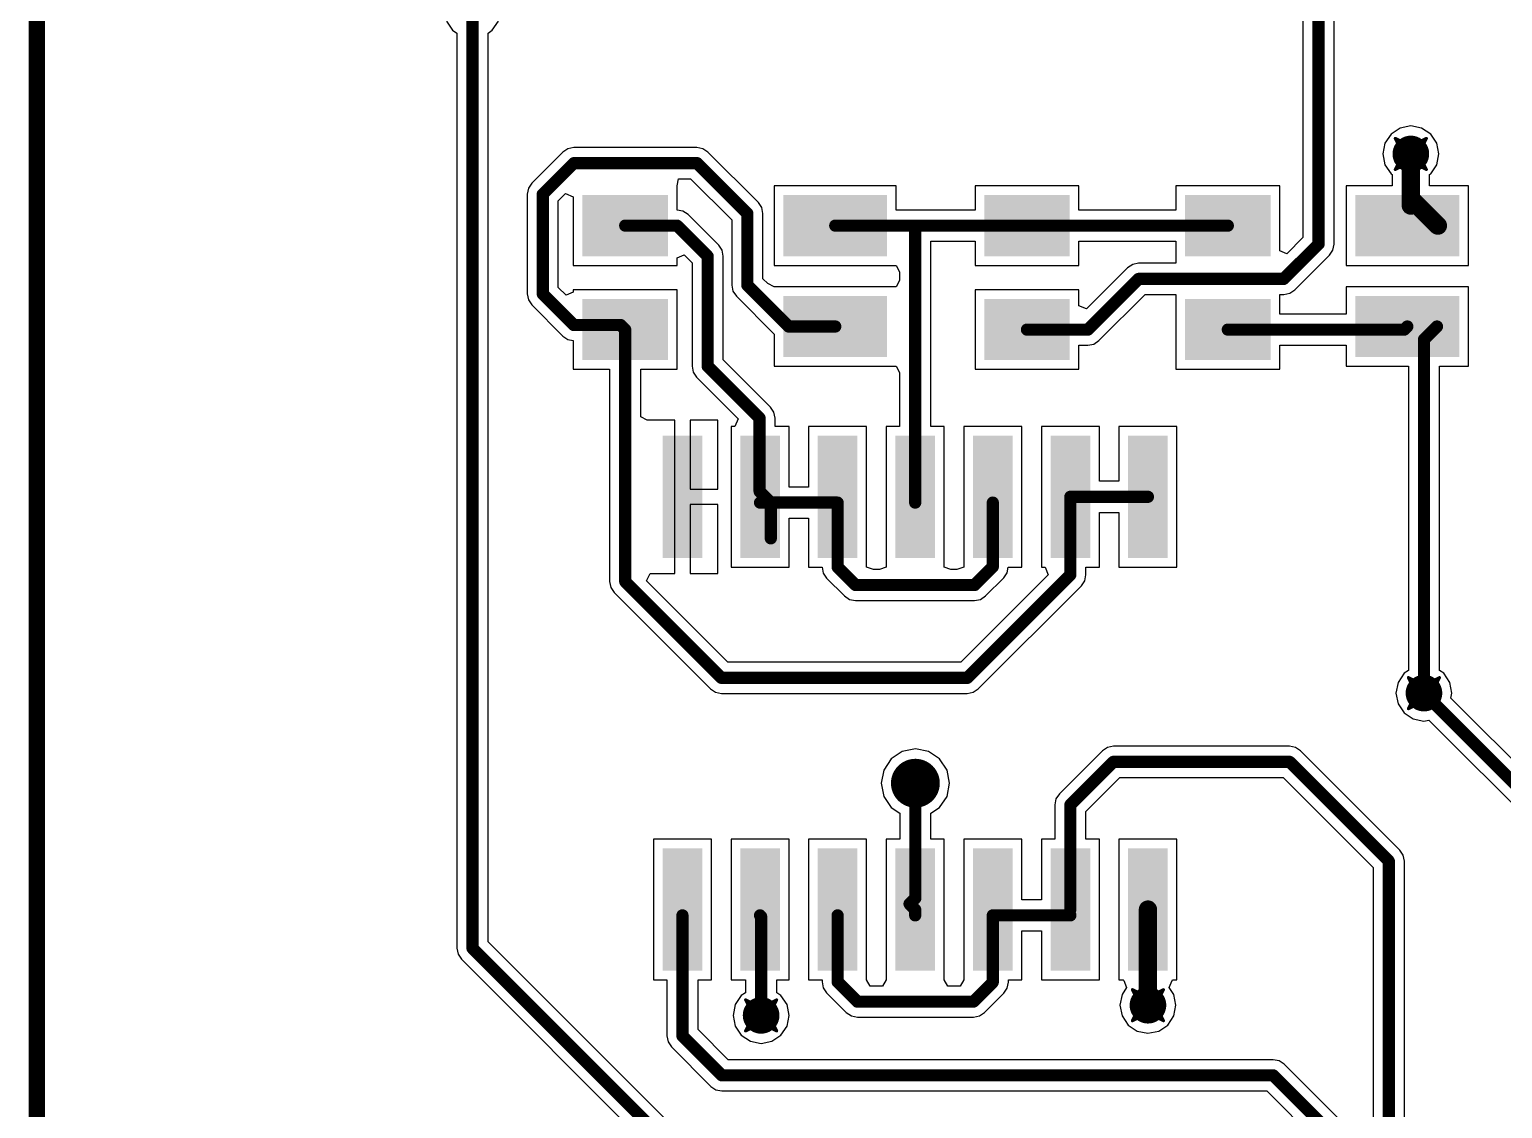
# Model space of a CAD drawing. Header units: millimetres. Extents: x 0 to 15120, y 0 to 9661.
# Drawn here: x 101.58 to 149.81, y 260.28 to 295.61 of the extents above; entities that cross this region are included whole.
import ezdxf

# ---------------------------------------------------------------- set-up
doc = ezdxf.new("R2010")
doc.units = ezdxf.units.MM
for name, color, linetype in [('DrillDrawing', 1, 'Continuous'), ('Mechanical1', 6, 'Continuous'), ('TopLayer', 1, 'Continuous')]:
    doc.layers.add(name, color=color, linetype=linetype)

msp = doc.modelspace()

# ---------------------------------------------------------------- linework, layer by layer
at = {"layer": 'DrillDrawing', "const_width": 0.102}
for points in [[(146.297, 292.037), (146.805, 291.783)], [(146.297, 292.037), (146.551, 291.529)], [(146.805, 291.783), (147.313, 292.037)], [(147.059, 291.529), (147.313, 292.037)], [(146.297, 291.021), (146.551, 291.529)], [(146.297, 291.021), (146.805, 291.275)], [(146.805, 291.275), (147.313, 291.021)], [(147.059, 291.529), (147.313, 291.021)], [(146.726, 274.387), (147.234, 274.133)], [(146.726, 274.387), (146.98, 273.879)], [(147.234, 274.133), (147.742, 274.387)], [(147.488, 273.879), (147.742, 274.387)], [(146.726, 273.371), (146.98, 273.879)], [(147.488, 273.879), (147.742, 273.371)], [(146.726, 273.371), (147.234, 273.625)], [(147.234, 273.625), (147.742, 273.371)], [(130.076, 271.437), (131.092, 271.437)], [(130.076, 271.437), (130.584, 270.421)], [(130.584, 270.421), (131.092, 271.437)], [(125.026, 263.837), (125.534, 263.583)], [(125.026, 263.837), (125.28, 263.329)], [(125.534, 263.583), (126.042, 263.837)], [(125.788, 263.329), (126.042, 263.837)], [(137.69, 264.17), (138.198, 263.916)], [(137.69, 264.17), (137.944, 263.662)], [(138.198, 263.916), (138.706, 264.17)], [(138.452, 263.662), (138.706, 264.17)], [(125.026, 262.821), (125.28, 263.329)], [(125.788, 263.329), (126.042, 262.821)], [(137.69, 263.154), (137.944, 263.662)], [(137.69, 263.154), (138.198, 263.408)], [(138.198, 263.408), (138.706, 263.154)], [(138.452, 263.662), (138.706, 263.154)], [(125.026, 262.821), (125.534, 263.075)], [(125.534, 263.075), (126.042, 262.821)]]:
    msp.add_lwpolyline(points, dxfattribs=at)
at = {"layer": 'DrillDrawing', "const_width": 0.0508}
for points in [[(146.271, 292.037, 1), (146.322, 292.037, 1)], [(146.271, 292.037, 1), (146.322, 292.037, 1)], [(146.779, 291.783, 1), (146.83, 291.783, 1)], [(146.779, 291.783, 1), (146.83, 291.783, 1)], [(147.287, 292.037, 1), (147.338, 292.037, 1)], [(147.287, 292.037, 1), (147.338, 292.037, 1)], [(146.525, 291.529, 1), (146.576, 291.529, 1)], [(146.525, 291.529, 1), (146.576, 291.529, 1)], [(146.779, 291.275, 1), (146.83, 291.275, 1)], [(146.779, 291.275, 1), (146.83, 291.275, 1)], [(147.033, 291.529, 1), (147.084, 291.529, 1)], [(147.033, 291.529, 1), (147.084, 291.529, 1)], [(146.271, 291.021, 1), (146.322, 291.021, 1)], [(146.271, 291.021, 1), (146.322, 291.021, 1)], [(147.287, 291.021, 1), (147.338, 291.021, 1)], [(147.287, 291.021, 1), (147.338, 291.021, 1)], [(146.7, 274.387, 1), (146.751, 274.387, 1)], [(146.7, 274.387, 1), (146.751, 274.387, 1)], [(147.716, 274.387, 1), (147.767, 274.387, 1)], [(147.716, 274.387, 1), (147.767, 274.387, 1)], [(146.954, 273.879, 1), (147.005, 273.879, 1)], [(146.954, 273.879, 1), (147.005, 273.879, 1)], [(147.208, 274.133, 1), (147.259, 274.133, 1)], [(147.208, 274.133, 1), (147.259, 274.133, 1)], [(147.462, 273.879, 1), (147.513, 273.879, 1)], [(147.462, 273.879, 1), (147.513, 273.879, 1)], [(147.208, 273.625, 1), (147.259, 273.625, 1)], [(147.208, 273.625, 1), (147.259, 273.625, 1)], [(146.7, 273.371, 1), (146.751, 273.371, 1)], [(146.7, 273.371, 1), (146.751, 273.371, 1)], [(147.716, 273.371, 1), (147.767, 273.371, 1)], [(147.716, 273.371, 1), (147.767, 273.371, 1)], [(130.05, 271.437, 1), (130.101, 271.437, 1)], [(130.05, 271.437, 1), (130.101, 271.437, 1)], [(131.066, 271.437, 1), (131.117, 271.437, 1)], [(131.066, 271.437, 1), (131.117, 271.437, 1)], [(130.558, 270.421, 1), (130.609, 270.421, 1)], [(130.558, 270.421, 1), (130.609, 270.421, 1)], [(125, 263.837, 1), (125.051, 263.837, 1)], [(125, 263.837, 1), (125.051, 263.837, 1)], [(126.016, 263.837, 1), (126.067, 263.837, 1)], [(126.016, 263.837, 1), (126.067, 263.837, 1)], [(137.664, 264.17, 1), (137.715, 264.17, 1)], [(137.664, 264.17, 1), (137.715, 264.17, 1)], [(138.172, 263.916, 1), (138.223, 263.916, 1)], [(138.172, 263.916, 1), (138.223, 263.916, 1)], [(138.68, 264.17, 1), (138.731, 264.17, 1)], [(138.68, 264.17, 1), (138.731, 264.17, 1)], [(125.254, 263.329, 1), (125.305, 263.329, 1)], [(125.254, 263.329, 1), (125.305, 263.329, 1)], [(125.508, 263.583, 1), (125.559, 263.583, 1)], [(125.508, 263.583, 1), (125.559, 263.583, 1)], [(125.762, 263.329, 1), (125.813, 263.329, 1)], [(125.762, 263.329, 1), (125.813, 263.329, 1)], [(137.918, 263.662, 1), (137.969, 263.662, 1)], [(137.918, 263.662, 1), (137.969, 263.662, 1)], [(138.172, 263.408, 1), (138.223, 263.408, 1)], [(138.172, 263.408, 1), (138.223, 263.408, 1)], [(138.426, 263.662, 1), (138.477, 263.662, 1)], [(138.426, 263.662, 1), (138.477, 263.662, 1)], [(125, 262.821, 1), (125.051, 262.821, 1)], [(125, 262.821, 1), (125.051, 262.821, 1)], [(125.508, 263.075, 1), (125.559, 263.075, 1)], [(125.508, 263.075, 1), (125.559, 263.075, 1)], [(126.016, 262.821, 1), (126.067, 262.821, 1)], [(126.016, 262.821, 1), (126.067, 262.821, 1)], [(137.664, 263.154, 1), (137.715, 263.154, 1)], [(137.664, 263.154, 1), (137.715, 263.154, 1)], [(138.68, 263.154, 1), (138.731, 263.154, 1)], [(138.68, 263.154, 1), (138.731, 263.154, 1)]]:
    msp.add_lwpolyline(points, format="xyb", close=True, dxfattribs=at)
at = {"layer": 'Mechanical1', "lineweight": 20, "const_width": 0.508}
msp.add_lwpolyline([(101.834, 225.429), (101.834, 355.429)], dxfattribs=at)
at = {"layer": 'TopLayer'}
for p, q in [((101.583, 225.179), (101.583, 355.679)), ((144.294, 288.579), (144.294, 319.879)), ((143.274, 316.309), (143.274, 288.791)), ((115.236, 295.878), (115.435, 295.581)), ((116.733, 295.581), (116.932, 295.878)), ((115.435, 295.581), (115.574, 295.488)), ((115.574, 295.488), (115.574, 265.529)), ((116.594, 295.488), (116.733, 295.581)), ((116.594, 265.741), (116.594, 295.488)), ((146.454, 292.377), (146.156, 292.178)), ((146.805, 292.447), (146.454, 292.377)), ((147.156, 292.377), (146.805, 292.447)), ((147.454, 292.178), (147.156, 292.377)), ((145.957, 291.881), (145.887, 291.529)), ((146.156, 292.178), (145.957, 291.881)), ((147.652, 291.881), (147.454, 292.178)), ((147.722, 291.529), (147.652, 291.881)), ((119.043, 291.59), (118.023, 290.57)), ((119.208, 291.7), (119.043, 291.59)), ((119.403, 291.739), (119.208, 291.7)), ((123.434, 291.739), (119.403, 291.739)), ((123.629, 291.7), (123.434, 291.739)), ((123.794, 291.59), (123.629, 291.7)), ((125.444, 289.94), (123.794, 291.59)), ((145.887, 291.529), (145.957, 291.178)), ((147.652, 291.178), (147.722, 291.529)), ((145.957, 291.178), (146.156, 290.881)), ((146.156, 290.881), (146.193, 290.856)), ((146.193, 290.856), (146.193, 290.483)), ((147.416, 290.856), (147.454, 290.881)), ((147.416, 290.483), (147.416, 290.856)), ((147.454, 290.881), (147.652, 291.178)), ((117.913, 290.405), (117.874, 290.21)), ((118.023, 290.57), (117.913, 290.405)), ((122.784, 290.483), (122.826, 290.72)), ((122.784, 290.466), (122.784, 290.483)), ((122.784, 289.692), (122.784, 290.466)), ((122.826, 290.72), (123.223, 290.72)), ((123.223, 290.72), (124.574, 289.368)), ((129.96, 290.483), (125.96, 290.483)), ((125.96, 290.483), (125.96, 287.883)), ((129.96, 289.693), (129.96, 290.483)), ((135.937, 290.483), (132.537, 290.483)), ((132.537, 290.483), (132.537, 289.693)), ((135.937, 289.693), (135.937, 290.483)), ((142.513, 290.483), (139.113, 290.483)), ((139.113, 290.483), (139.113, 289.693)), ((142.513, 288.362), (142.513, 290.483)), ((146.193, 290.483), (144.69, 290.483)), ((144.69, 290.483), (144.69, 287.883)), ((148.69, 290.483), (147.416, 290.483)), ((148.69, 287.883), (148.69, 290.483)), ((117.874, 290.21), (117.874, 286.949)), ((118.894, 289.999), (119.13, 290.235)), ((118.894, 287.16), (118.894, 289.999)), ((119.13, 290.235), (119.384, 290.13)), ((119.384, 290.13), (119.384, 287.883)), ((125.555, 289.775), (125.444, 289.94)), ((122.975, 289.654), (122.784, 289.692)), ((123.141, 289.544), (122.975, 289.654)), ((124.144, 288.54), (123.141, 289.544)), ((124.574, 289.368), (124.574, 287.229)), ((125.594, 289.579), (125.555, 289.775)), ((125.594, 287.441), (125.594, 289.579)), ((132.537, 289.693), (129.96, 289.693)), ((139.113, 289.693), (135.937, 289.693)), ((124.255, 288.375), (124.144, 288.54)), ((131.088, 282.606), (131.088, 288.673)), ((131.088, 288.673), (132.537, 288.673)), ((132.537, 288.673), (132.537, 287.883)), ((135.937, 287.883), (135.937, 288.673)), ((135.937, 288.673), (139.113, 288.673)), ((139.113, 288.673), (139.113, 287.949)), ((143.274, 288.791), (142.748, 288.265)), ((144.255, 288.384), (144.294, 288.579)), ((122.784, 288.127), (123.019, 288.224)), ((122.784, 287.883), (122.784, 288.127)), ((123.019, 288.224), (123.274, 287.968)), ((123.274, 287.968), (123.274, 284.579)), ((124.294, 288.179), (124.255, 288.375)), ((124.294, 284.791), (124.294, 288.179)), ((137.893, 287.949), (137.698, 287.91)), ((139.113, 287.949), (137.893, 287.949)), ((142.748, 288.265), (142.513, 288.362)), ((143.004, 287.078), (144.144, 288.219)), ((144.144, 288.219), (144.255, 288.384)), ((119.384, 287.883), (122.784, 287.883)), ((125.749, 287.285), (125.594, 287.441)), ((125.96, 287.883), (129.96, 287.883)), ((129.96, 287.883), (130.068, 287.674)), ((130.068, 287.674), (130.068, 287.39)), ((132.537, 287.883), (135.937, 287.883)), ((137.533, 287.799), (136.191, 286.457)), ((137.698, 287.91), (137.533, 287.799)), ((144.69, 287.883), (148.69, 287.883)), ((119.149, 286.905), (118.894, 287.16)), ((119.384, 287.002), (119.149, 286.905)), ((122.784, 287.079), (119.384, 287.079)), ((119.384, 287.079), (119.384, 287.002)), ((122.784, 284.479), (122.784, 287.079)), ((124.574, 287.229), (124.613, 287.034)), ((124.613, 287.034), (124.723, 286.869)), ((125.96, 287.181), (125.749, 287.285)), ((129.814, 287.181), (125.96, 287.181)), ((125.96, 287.181), (125.96, 287.181)), ((125.96, 287.181), (125.96, 287.181)), ((129.96, 287.181), (129.814, 287.181)), ((130.068, 287.39), (129.96, 287.181)), ((135.937, 287.079), (132.537, 287.079)), ((132.537, 287.079), (132.537, 284.479)), ((135.937, 286.563), (135.937, 287.079)), ((142.643, 286.929), (142.838, 286.968)), ((142.838, 286.968), (143.004, 287.078)), ((148.69, 287.181), (144.69, 287.181)), ((144.69, 287.181), (144.69, 286.289)), ((148.69, 284.581), (148.69, 287.181)), ((117.874, 286.949), (117.913, 286.754)), ((117.913, 286.754), (118.023, 286.589)), ((118.023, 286.589), (119.043, 285.569)), ((124.723, 286.869), (125.96, 285.632)), ((136.191, 286.457), (135.937, 286.563)), ((136.594, 285.419), (138.104, 286.929)), ((138.104, 286.929), (139.113, 286.929)), ((139.113, 286.929), (139.113, 284.479)), ((142.513, 286.289), (142.513, 286.929)), ((142.513, 286.929), (142.643, 286.929)), ((144.69, 286.289), (142.513, 286.289)), ((119.043, 285.569), (119.208, 285.459)), ((125.96, 285.632), (125.96, 284.581)), ((119.208, 285.459), (119.384, 285.424)), ((119.384, 285.424), (119.384, 284.479)), ((135.937, 284.479), (135.937, 285.27)), ((135.937, 285.27), (136.234, 285.27)), ((136.234, 285.27), (136.429, 285.308)), ((136.429, 285.308), (136.594, 285.419)), ((142.513, 284.479), (142.513, 285.27)), ((142.513, 285.27), (144.69, 285.27)), ((144.69, 285.27), (144.69, 284.581)), ((123.274, 284.579), (123.313, 284.384)), ((125.844, 283.24), (124.294, 284.791)), ((125.96, 284.581), (129.814, 284.581)), ((129.814, 284.581), (129.96, 284.581)), ((129.96, 284.581), (130.068, 284.372)), ((144.69, 284.581), (146.724, 284.581)), ((146.724, 284.581), (146.724, 274.621)), ((147.744, 274.621), (147.744, 284.581)), ((147.744, 284.581), (148.69, 284.581)), ((119.384, 284.479), (120.574, 284.479)), ((120.574, 284.479), (120.574, 277.53)), ((121.594, 282.929), (121.594, 284.479)), ((121.594, 284.479), (122.784, 284.479)), ((123.313, 284.384), (123.423, 284.219)), ((123.423, 284.219), (124.782, 282.86)), ((130.068, 284.372), (130.068, 282.606)), ((132.537, 284.479), (135.937, 284.479)), ((139.113, 284.479), (142.513, 284.479)), ((125.955, 283.075), (125.844, 283.24)), ((121.8, 282.814), (121.594, 282.929)), ((121.848, 282.814), (121.8, 282.814)), ((122.704, 282.814), (121.848, 282.814)), ((122.704, 280.306), (122.704, 282.814)), ((124.116, 282.814), (123.212, 282.814)), ((123.212, 282.814), (123.212, 280.56)), ((124.116, 280.56), (124.116, 282.814)), ((124.782, 282.86), (124.677, 282.606)), ((125.994, 282.879), (125.955, 283.075)), ((125.994, 282.606), (125.994, 282.879)), ((124.677, 282.606), (124.548, 282.606)), ((124.548, 282.606), (124.548, 278.006)), ((126.448, 282.606), (125.994, 282.606)), ((126.448, 280.626), (126.448, 282.606)), ((128.988, 282.606), (127.088, 282.606)), ((127.088, 282.606), (127.088, 280.626)), ((128.988, 278.006), (128.988, 282.606)), ((130.068, 282.606), (129.628, 282.606)), ((129.628, 282.606), (129.628, 278.183)), ((131.528, 282.606), (131.088, 282.606)), ((131.528, 278.183), (131.528, 282.606)), ((134.068, 282.606), (132.168, 282.606)), ((132.168, 282.606), (132.168, 278.006)), ((134.068, 278.006), (134.068, 282.606)), ((136.608, 282.606), (134.708, 282.606)), ((134.708, 282.606), (134.708, 278.006)), ((136.608, 280.816), (136.608, 282.606)), ((139.148, 282.606), (137.248, 282.606)), ((137.248, 282.606), (137.248, 280.816)), ((139.148, 278.006), (139.148, 282.606)), ((137.248, 280.816), (136.608, 280.816)), ((122.704, 277.798), (122.704, 280.306)), ((123.212, 280.56), (124.116, 280.56)), ((127.088, 280.626), (126.448, 280.626)), ((124.116, 280.052), (123.212, 280.052)), ((123.212, 280.052), (123.212, 277.798)), ((124.116, 277.798), (124.116, 280.052)), ((136.608, 278.006), (136.608, 279.796)), ((136.608, 279.796), (137.248, 279.796)), ((137.248, 279.796), (137.248, 278.006)), ((126.448, 278.006), (126.448, 279.606)), ((126.448, 279.606), (127.088, 279.606)), ((127.088, 279.606), (127.088, 278.006)), ((121.784, 277.551), (121.896, 277.798)), ((121.896, 277.798), (122.704, 277.798)), ((123.212, 277.798), (124.116, 277.798)), ((124.548, 278.006), (126.448, 278.006)), ((127.088, 278.006), (127.528, 278.006)), ((127.528, 278.006), (127.567, 277.811)), ((127.567, 277.811), (127.677, 277.646)), ((129.21, 277.929), (128.988, 278.006)), ((129.406, 277.929), (129.21, 277.929)), ((129.628, 278.006), (129.406, 277.929)), ((129.628, 278.183), (129.628, 278.006)), ((131.528, 278.006), (131.528, 278.183)), ((131.75, 277.929), (131.528, 278.006)), ((131.946, 277.929), (131.75, 277.929)), ((132.168, 278.006), (131.946, 277.929)), ((133.478, 277.653), (133.589, 277.818)), ((133.589, 277.818), (133.626, 278.006)), ((133.626, 278.006), (134.068, 278.006)), ((134.708, 278.006), (134.83, 278.006)), ((134.83, 278.006), (134.935, 277.752)), ((136.168, 277.753), (136.168, 278.006)), ((136.168, 278.006), (136.608, 278.006)), ((137.248, 278.006), (139.148, 278.006)), ((120.574, 277.53), (120.613, 277.334)), ((120.613, 277.334), (120.723, 277.169)), ((124.445, 274.889), (121.784, 277.551)), ((127.677, 277.646), (128.264, 277.059)), ((134.935, 277.752), (132.073, 274.889)), ((132.644, 274.019), (136.018, 277.393)), ((132.884, 277.059), (133.478, 277.653)), ((136.018, 277.393), (136.129, 277.558)), ((136.129, 277.558), (136.168, 277.753)), ((120.723, 277.169), (123.873, 274.019)), ((128.264, 277.059), (128.43, 276.949)), ((128.43, 276.949), (128.625, 276.91)), ((128.625, 276.91), (132.524, 276.91)), ((132.524, 276.91), (132.719, 276.949)), ((132.719, 276.949), (132.884, 277.059)), ((132.073, 274.889), (124.445, 274.889)), ((146.585, 274.528), (146.386, 274.231)), ((146.724, 274.621), (146.585, 274.528)), ((147.883, 274.528), (147.744, 274.621)), ((148.082, 274.231), (147.883, 274.528)), ((123.873, 274.019), (124.039, 273.909)), ((132.479, 273.909), (132.644, 274.019)), ((146.386, 274.231), (146.316, 273.879)), ((148.152, 273.879), (148.082, 274.231)), ((124.039, 273.909), (124.234, 273.87)), ((124.234, 273.87), (132.284, 273.87)), ((132.284, 273.87), (132.479, 273.909)), ((146.316, 273.879), (146.386, 273.528)), ((146.386, 273.528), (146.585, 273.231)), ((148.119, 273.715), (148.152, 273.879)), ((154.13, 267.704), (148.119, 273.715)), ((146.585, 273.231), (146.883, 273.032)), ((146.883, 273.032), (147.234, 272.962)), ((147.234, 272.962), (147.398, 272.994)), ((147.398, 272.994), (153.96, 266.433)), ((130.584, 272.051), (130.155, 271.966)), ((131.013, 271.966), (130.584, 272.051)), ((136.873, 272.1), (136.707, 271.99)), ((137.068, 272.139), (136.873, 272.1)), ((142.834, 272.139), (137.068, 272.139)), ((143.029, 272.1), (142.834, 272.139)), ((143.194, 271.99), (143.029, 272.1)), ((129.791, 271.723), (129.548, 271.359)), ((130.155, 271.966), (129.791, 271.723)), ((131.377, 271.723), (131.013, 271.966)), ((131.62, 271.359), (131.377, 271.723)), ((136.707, 271.99), (135.297, 270.58)), ((146.444, 268.74), (143.194, 271.99)), ((129.548, 271.359), (129.462, 270.929)), ((131.705, 270.929), (131.62, 271.359)), ((136.168, 270.009), (137.279, 271.12)), ((137.279, 271.12), (142.623, 271.12)), ((142.623, 271.12), (145.574, 268.168)), ((129.462, 270.929), (129.548, 270.5)), ((131.62, 270.5), (131.705, 270.929)), ((135.297, 270.58), (135.187, 270.415)), ((129.548, 270.5), (129.791, 270.136)), ((129.791, 270.136), (130.074, 269.947)), ((131.094, 269.947), (131.377, 270.136)), ((131.377, 270.136), (131.62, 270.5)), ((135.187, 270.415), (135.148, 270.22)), ((135.148, 270.22), (135.148, 269.093)), ((130.074, 269.947), (130.074, 269.093)), ((131.094, 269.093), (131.094, 269.947)), ((136.168, 269.093), (136.168, 270.009)), ((123.908, 269.093), (122.008, 269.093)), ((122.008, 269.093), (122.008, 264.493)), ((123.908, 264.493), (123.908, 269.093)), ((126.448, 269.093), (124.548, 269.093)), ((124.548, 269.093), (124.548, 264.493)), ((126.448, 264.493), (126.448, 269.093)), ((128.988, 269.093), (127.088, 269.093)), ((127.088, 269.093), (127.088, 264.493)), ((128.988, 264.493), (128.988, 269.093)), ((130.074, 269.093), (129.628, 269.093)), ((129.628, 269.093), (129.628, 264.543)), ((131.528, 269.093), (131.094, 269.093)), ((131.528, 264.543), (131.528, 269.093)), ((134.068, 269.093), (132.168, 269.093)), ((132.168, 269.093), (132.168, 264.493)), ((134.068, 267.113), (134.068, 269.093)), ((135.148, 269.093), (134.708, 269.093)), ((134.708, 269.093), (134.708, 267.113)), ((136.608, 269.093), (136.168, 269.093)), ((136.608, 264.493), (136.608, 269.093)), ((139.148, 269.093), (137.248, 269.093)), ((137.248, 269.093), (137.248, 264.493)), ((139.148, 264.493), (139.148, 269.093)), ((146.555, 268.575), (146.444, 268.74)), ((145.574, 268.168), (145.574, 249.491)), ((146.594, 268.379), (146.555, 268.575)), ((146.594, 249.279), (146.594, 268.379)), ((134.708, 267.113), (134.068, 267.113)), ((122.545, 259.789), (116.594, 265.741)), ((134.068, 264.493), (134.068, 266.093)), ((134.068, 266.093), (134.708, 266.093)), ((134.708, 266.093), (134.708, 264.493)), ((115.574, 265.529), (115.613, 265.334)), ((115.613, 265.334), (115.723, 265.169)), ((115.723, 265.169), (121.824, 259.068)), ((122.008, 264.493), (122.448, 264.493)), ((122.448, 264.493), (122.448, 262.656)), ((123.468, 262.867), (123.468, 264.493)), ((123.468, 264.493), (123.908, 264.493)), ((124.548, 264.493), (125.024, 264.493)), ((125.024, 264.493), (125.024, 264.071)), ((126.044, 264.071), (126.044, 264.493)), ((126.044, 264.493), (126.448, 264.493)), ((127.088, 264.493), (127.528, 264.493)), ((127.528, 264.493), (127.528, 264.426)), ((127.528, 264.426), (127.567, 264.23)), ((129.109, 264.289), (128.988, 264.493)), ((129.507, 264.289), (129.109, 264.289)), ((129.628, 264.493), (129.507, 264.289)), ((129.628, 264.543), (129.628, 264.493)), ((131.528, 264.493), (131.528, 264.543)), ((131.649, 264.289), (131.528, 264.493)), ((132.047, 264.289), (131.649, 264.289)), ((132.168, 264.493), (132.047, 264.289)), ((133.589, 264.218), (133.628, 264.413)), ((133.628, 264.413), (133.628, 264.493)), ((133.628, 264.493), (134.068, 264.493)), ((134.708, 264.493), (136.608, 264.493)), ((137.248, 264.493), (137.388, 264.493)), ((137.388, 264.493), (137.408, 264.471)), ((137.408, 264.471), (137.501, 264.239)), ((138.895, 264.239), (138.988, 264.471)), ((138.988, 264.471), (139.007, 264.493)), ((139.007, 264.493), (139.148, 264.493)), ((124.885, 263.978), (124.686, 263.681)), ((125.024, 264.071), (124.885, 263.978)), ((126.183, 263.978), (126.044, 264.071)), ((126.382, 263.681), (126.183, 263.978)), ((127.567, 264.23), (127.677, 264.065)), ((127.677, 264.065), (128.323, 263.419)), ((132.844, 263.419), (133.478, 264.053)), ((133.478, 264.053), (133.589, 264.218)), ((137.35, 264.013), (137.28, 263.662)), ((137.501, 264.239), (137.35, 264.013)), ((139.046, 264.013), (138.895, 264.239)), ((139.115, 263.662), (139.046, 264.013)), ((124.686, 263.681), (124.616, 263.329)), ((124.616, 263.329), (124.686, 262.978)), ((126.452, 263.329), (126.382, 263.681)), ((126.382, 262.978), (126.452, 263.329)), ((128.323, 263.419), (128.489, 263.309)), ((132.679, 263.309), (132.844, 263.419)), ((137.28, 263.662), (137.35, 263.311)), ((139.046, 263.311), (139.115, 263.662)), ((124.458, 261.876), (123.468, 262.867)), ((124.686, 262.978), (124.885, 262.681)), ((126.183, 262.681), (126.382, 262.978)), ((128.489, 263.309), (128.684, 263.27)), ((128.684, 263.27), (132.484, 263.27)), ((132.484, 263.27), (132.679, 263.309)), ((137.35, 263.311), (137.549, 263.013)), ((137.549, 263.013), (137.847, 262.814)), ((138.549, 262.814), (138.847, 263.013)), ((138.847, 263.013), (139.046, 263.311)), ((122.448, 262.656), (122.487, 262.46)), ((122.487, 262.46), (122.597, 262.295)), ((124.885, 262.681), (125.183, 262.482)), ((125.183, 262.482), (125.534, 262.412)), ((125.534, 262.412), (125.885, 262.482)), ((125.885, 262.482), (126.183, 262.681)), ((137.847, 262.814), (138.198, 262.745)), ((138.198, 262.745), (138.549, 262.814)), ((122.597, 262.295), (123.886, 261.006)), ((142.297, 261.876), (124.458, 261.876)), ((142.492, 261.838), (142.297, 261.876)), ((142.657, 261.727), (142.492, 261.838)), ((144.794, 259.59), (142.657, 261.727)), ((123.886, 261.006), (124.052, 260.896)), ((124.052, 260.896), (124.247, 260.857)), ((124.247, 260.857), (142.086, 260.857)), ((142.086, 260.857), (143.924, 259.018))]:
    msp.add_line(p, q, dxfattribs=at)
for points, const_width in [([(143.784, 288.579), (143.784, 319.879)], 0.4), ([(116.084, 265.529), (116.084, 296.229)], 0.4), ([(146.805, 289.839), (146.805, 291.529)], 0.6), ([(118.384, 290.21), (119.403, 291.229)], 0.4), ([(119.403, 291.229), (123.434, 291.229)], 0.4), ([(123.434, 291.229), (125.084, 289.579)], 0.4), ([(118.384, 286.949), (118.384, 290.21)], 0.4), ([(146.805, 289.839), (146.919, 289.954)], 0.6), ([(146.919, 289.954), (147.69, 289.183)], 0.6), ([(121.084, 289.183), (122.78, 289.183)], 0.4), ([(122.78, 289.183), (123.784, 288.179)], 0.4), ([(125.084, 287.229), (125.084, 289.579)], 0.4), ([(127.96, 289.183), (130.498, 289.183)], 0.4), ([(130.498, 289.183), (130.578, 289.103)], 0.4), ([(130.498, 289.183), (134.237, 289.183)], 0.4), ([(134.237, 289.183), (140.813, 289.183)], 0.4), ([(130.578, 280.116), (130.578, 289.103)], 0.4), ([(142.643, 287.439), (143.784, 288.579)], 0.4), ([(123.784, 284.579), (123.784, 288.179)], 0.4), ([(136.234, 285.779), (137.893, 287.439)], 0.4), ([(137.893, 287.439), (142.643, 287.439)], 0.4), ([(118.384, 286.949), (119.403, 285.929)], 0.4), ([(125.084, 287.229), (126.432, 285.881)], 0.4), ([(119.403, 285.929), (120.934, 285.929)], 0.4), ([(120.934, 285.929), (121.084, 285.779)], 0.4), ([(126.432, 285.881), (127.96, 285.881)], 0.4), ([(146.588, 285.779), (146.69, 285.881)], 0.4), ([(147.234, 285.453), (147.661, 285.881)], 0.4), ([(121.084, 277.53), (121.084, 285.779)], 0.4), ([(134.237, 285.779), (136.234, 285.779)], 0.4), ([(140.813, 285.779), (146.588, 285.779)], 0.4), ([(147.234, 273.879), (147.234, 285.453)], 0.4), ([(123.784, 284.579), (125.484, 282.879)], 0.4), ([(125.484, 280.482), (125.484, 282.879)], 0.4), ([(125.484, 280.482), (125.851, 280.116)], 0.4), ([(125.498, 280.116), (125.851, 280.116)], 0.4), ([(125.851, 280.116), (128.038, 280.116)], 0.4), ([(125.851, 278.946), (125.851, 280.116)], 0.4), ([(128.038, 278.006), (128.038, 280.116)], 0.4), ([(133.118, 278.013), (133.118, 280.116)], 0.4), ([(135.658, 280.306), (138.198, 280.306)], 0.4), ([(135.658, 277.753), (135.658, 280.306)], 0.4), ([(128.038, 278.006), (128.625, 277.419)], 0.4), ([(132.284, 274.379), (135.658, 277.753)], 0.4), ([(132.524, 277.419), (133.118, 278.013)], 0.4), ([(121.084, 277.53), (124.234, 274.379)], 0.4), ([(128.625, 277.419), (132.524, 277.419)], 0.4), ([(124.234, 274.379), (132.284, 274.379)], 0.4), ([(147.234, 273.879), (154.32, 266.793)], 0.4), ([(135.658, 270.22), (137.068, 271.629)], 0.4), ([(137.068, 271.629), (142.834, 271.629)], 0.4), ([(142.834, 271.629), (146.084, 268.379)], 0.4), ([(130.584, 267.168), (130.584, 270.929)], 0.4), ([(135.658, 266.793), (135.658, 270.22)], 0.4), ([(146.084, 249.279), (146.084, 268.379)], 0.4), ([(130.393, 266.978), (130.584, 267.168)], 0.4), ([(122.958, 262.656), (122.958, 266.603)], 0.4), ([(125.498, 266.603), (125.534, 266.567)], 0.4), ([(125.534, 263.329), (125.534, 266.567)], 0.4), ([(128.038, 264.426), (128.038, 266.603)], 0.4), ([(130.393, 266.978), (130.578, 266.793)], 0.4), ([(130.578, 266.603), (130.578, 266.793)], 0.4), ([(133.118, 266.603), (135.658, 266.603)], 0.4), ([(133.118, 264.413), (133.118, 266.603)], 0.4), ([(138.198, 263.662), (138.198, 266.793)], 0.6), ([(116.084, 265.529), (122.334, 259.279)], 0.4), ([(128.038, 264.426), (128.684, 263.779)], 0.4), ([(132.484, 263.779), (133.118, 264.413)], 0.4), ([(128.684, 263.779), (132.484, 263.779)], 0.4), ([(122.958, 262.656), (124.247, 261.367)], 0.4), ([(124.247, 261.367), (142.297, 261.367)], 0.4), ([(142.297, 261.367), (144.434, 259.229)], 0.4)]:
    msp.add_lwpolyline(points, dxfattribs=dict(at, const_width=const_width))
for points, const_width in [([(146.505, 291.529, 1), (147.105, 291.529, 1)], 0.6), ([(146.655, 291.529, 1), (146.955, 291.529, 1)], 0.3), ([(119.303, 291.229, 1), (119.503, 291.229, 1)], 0.2), ([(119.303, 291.229, 1), (119.503, 291.229, 1)], 0.2), ([(123.334, 291.229, 1), (123.534, 291.229, 1)], 0.2), ([(123.334, 291.229, 1), (123.534, 291.229, 1)], 0.2), ([(118.284, 290.21, 1), (118.484, 290.21, 1)], 0.2), ([(118.284, 290.21, 1), (118.484, 290.21, 1)], 0.2), ([(146.655, 289.839, 1), (146.955, 289.839, 1)], 0.3), ([(146.655, 289.839, 1), (146.955, 289.839, 1)], 0.3), ([(146.769, 289.954, 1), (147.069, 289.954, 1)], 0.3), ([(146.769, 289.954, 1), (147.069, 289.954, 1)], 0.3), ([(120.984, 289.183, 1), (121.184, 289.183, 1)], 0.2), ([(122.68, 289.183, 1), (122.88, 289.183, 1)], 0.2), ([(122.68, 289.183, 1), (122.88, 289.183, 1)], 0.2), ([(124.984, 289.579, 1), (125.184, 289.579, 1)], 0.2), ([(124.984, 289.579, 1), (125.184, 289.579, 1)], 0.2), ([(127.86, 289.183, 1), (128.06, 289.183, 1)], 0.2), ([(130.398, 289.183, 1), (130.598, 289.183, 1)], 0.2), ([(130.398, 289.183, 1), (130.598, 289.183, 1)], 0.2), ([(130.398, 289.183, 1), (130.598, 289.183, 1)], 0.2), ([(134.137, 289.183, 1), (134.337, 289.183, 1)], 0.2), ([(134.137, 289.183, 1), (134.337, 289.183, 1)], 0.2), ([(140.713, 289.183, 1), (140.913, 289.183, 1)], 0.2), ([(147.54, 289.183, 1), (147.84, 289.183, 1)], 0.3), ([(130.478, 289.103, 1), (130.678, 289.103, 1)], 0.2), ([(130.478, 289.103, 1), (130.678, 289.103, 1)], 0.2), ([(143.684, 288.579, 1), (143.884, 288.579, 1)], 0.2), ([(143.684, 288.579, 1), (143.884, 288.579, 1)], 0.2), ([(123.684, 288.179, 1), (123.884, 288.179, 1)], 0.2), ([(123.684, 288.179, 1), (123.884, 288.179, 1)], 0.2), ([(137.793, 287.439, 1), (137.993, 287.439, 1)], 0.2), ([(137.793, 287.439, 1), (137.993, 287.439, 1)], 0.2), ([(142.543, 287.439, 1), (142.743, 287.439, 1)], 0.2), ([(142.543, 287.439, 1), (142.743, 287.439, 1)], 0.2), ([(118.284, 286.949, 1), (118.484, 286.949, 1)], 0.2), ([(118.284, 286.949, 1), (118.484, 286.949, 1)], 0.2), ([(124.984, 287.229, 1), (125.184, 287.229, 1)], 0.2), ([(124.984, 287.229, 1), (125.184, 287.229, 1)], 0.2), ([(119.303, 285.929, 1), (119.503, 285.929, 1)], 0.2), ([(119.303, 285.929, 1), (119.503, 285.929, 1)], 0.2), ([(120.834, 285.929, 1), (121.034, 285.929, 1)], 0.2), ([(120.834, 285.929, 1), (121.034, 285.929, 1)], 0.2), ([(126.332, 285.881, 1), (126.532, 285.881, 1)], 0.2), ([(126.332, 285.881, 1), (126.532, 285.881, 1)], 0.2), ([(127.86, 285.881, 1), (128.06, 285.881, 1)], 0.2), ([(146.59, 285.881, 1), (146.79, 285.881, 1)], 0.2), ([(147.561, 285.881, 1), (147.761, 285.881, 1)], 0.2), ([(120.984, 285.779, 1), (121.184, 285.779, 1)], 0.2), ([(120.984, 285.779, 1), (121.184, 285.779, 1)], 0.2), ([(134.137, 285.779, 1), (134.337, 285.779, 1)], 0.2), ([(136.134, 285.779, 1), (136.334, 285.779, 1)], 0.2), ([(136.134, 285.779, 1), (136.334, 285.779, 1)], 0.2), ([(140.713, 285.779, 1), (140.913, 285.779, 1)], 0.2), ([(146.488, 285.779, 1), (146.688, 285.779, 1)], 0.2), ([(146.488, 285.779, 1), (146.688, 285.779, 1)], 0.2), ([(147.134, 285.453, 1), (147.334, 285.453, 1)], 0.2), ([(147.134, 285.453, 1), (147.334, 285.453, 1)], 0.2), ([(123.684, 284.579, 1), (123.884, 284.579, 1)], 0.2), ([(123.684, 284.579, 1), (123.884, 284.579, 1)], 0.2), ([(125.384, 282.879, 1), (125.584, 282.879, 1)], 0.2), ([(125.384, 282.879, 1), (125.584, 282.879, 1)], 0.2), ([(125.384, 280.482, 1), (125.584, 280.482, 1)], 0.2), ([(125.384, 280.482, 1), (125.584, 280.482, 1)], 0.2), ([(125.398, 280.116, 1), (125.598, 280.116, 1)], 0.2), ([(125.751, 280.116, 1), (125.951, 280.116, 1)], 0.2), ([(125.751, 280.116, 1), (125.951, 280.116, 1)], 0.2), ([(125.751, 280.116, 1), (125.951, 280.116, 1)], 0.2), ([(125.751, 280.116, 1), (125.951, 280.116, 1)], 0.2), ([(127.938, 280.116, 1), (128.138, 280.116, 1)], 0.2), ([(127.938, 280.116, 1), (128.138, 280.116, 1)], 0.2), ([(130.478, 280.116, 1), (130.678, 280.116, 1)], 0.2), ([(133.018, 280.116, 1), (133.218, 280.116, 1)], 0.2), ([(135.558, 280.306, 1), (135.758, 280.306, 1)], 0.2), ([(135.558, 280.306, 1), (135.758, 280.306, 1)], 0.2), ([(138.098, 280.306, 1), (138.298, 280.306, 1)], 0.2), ([(125.751, 278.946, 1), (125.951, 278.946, 1)], 0.2), ([(127.938, 278.006, 1), (128.138, 278.006, 1)], 0.2), ([(127.938, 278.006, 1), (128.138, 278.006, 1)], 0.2), ([(133.018, 278.013, 1), (133.218, 278.013, 1)], 0.2), ([(133.018, 278.013, 1), (133.218, 278.013, 1)], 0.2), ([(135.558, 277.753, 1), (135.758, 277.753, 1)], 0.2), ([(135.558, 277.753, 1), (135.758, 277.753, 1)], 0.2), ([(120.984, 277.53, 1), (121.184, 277.53, 1)], 0.2), ([(120.984, 277.53, 1), (121.184, 277.53, 1)], 0.2), ([(128.525, 277.419, 1), (128.725, 277.419, 1)], 0.2), ([(128.525, 277.419, 1), (128.725, 277.419, 1)], 0.2), ([(132.424, 277.419, 1), (132.624, 277.419, 1)], 0.2), ([(132.424, 277.419, 1), (132.624, 277.419, 1)], 0.2), ([(124.134, 274.379, 1), (124.334, 274.379, 1)], 0.2), ([(124.134, 274.379, 1), (124.334, 274.379, 1)], 0.2), ([(132.184, 274.379, 1), (132.384, 274.379, 1)], 0.2), ([(132.184, 274.379, 1), (132.384, 274.379, 1)], 0.2), ([(146.934, 273.879, 1), (147.534, 273.879, 1)], 0.6), ([(147.134, 273.879, 1), (147.334, 273.879, 1)], 0.2), ([(147.134, 273.879, 1), (147.334, 273.879, 1)], 0.2), ([(130.184, 270.929, 1), (130.984, 270.929, 1)], 0.8), ([(136.968, 271.629, 1), (137.168, 271.629, 1)], 0.2), ([(136.968, 271.629, 1), (137.168, 271.629, 1)], 0.2), ([(142.734, 271.629, 1), (142.934, 271.629, 1)], 0.2), ([(142.734, 271.629, 1), (142.934, 271.629, 1)], 0.2), ([(130.484, 270.929, 1), (130.684, 270.929, 1)], 0.2), ([(135.558, 270.22, 1), (135.758, 270.22, 1)], 0.2), ([(135.558, 270.22, 1), (135.758, 270.22, 1)], 0.2), ([(145.984, 268.379, 1), (146.184, 268.379, 1)], 0.2), ([(145.984, 268.379, 1), (146.184, 268.379, 1)], 0.2), ([(130.484, 267.168, 1), (130.684, 267.168, 1)], 0.2), ([(130.484, 267.168, 1), (130.684, 267.168, 1)], 0.2), ([(122.858, 266.603, 1), (123.058, 266.603, 1)], 0.2), ([(125.398, 266.603, 1), (125.598, 266.603, 1)], 0.2), ([(125.434, 266.567, 1), (125.634, 266.567, 1)], 0.2), ([(125.434, 266.567, 1), (125.634, 266.567, 1)], 0.2), ([(127.938, 266.603, 1), (128.138, 266.603, 1)], 0.2), ([(130.293, 266.978, 1), (130.493, 266.978, 1)], 0.2), ([(130.293, 266.978, 1), (130.493, 266.978, 1)], 0.2), ([(130.478, 266.793, 1), (130.678, 266.793, 1)], 0.2), ([(130.478, 266.793, 1), (130.678, 266.793, 1)], 0.2), ([(130.478, 266.603, 1), (130.678, 266.603, 1)], 0.2), ([(133.018, 266.603, 1), (133.218, 266.603, 1)], 0.2), ([(133.018, 266.603, 1), (133.218, 266.603, 1)], 0.2), ([(135.558, 266.793, 1), (135.758, 266.793, 1)], 0.2), ([(135.558, 266.603, 1), (135.758, 266.603, 1)], 0.2), ([(138.048, 266.793, 1), (138.348, 266.793, 1)], 0.3), ([(115.984, 265.529, 1), (116.184, 265.529, 1)], 0.2), ([(115.984, 265.529, 1), (116.184, 265.529, 1)], 0.2), ([(127.938, 264.426, 1), (128.138, 264.426, 1)], 0.2), ([(127.938, 264.426, 1), (128.138, 264.426, 1)], 0.2), ([(133.018, 264.413, 1), (133.218, 264.413, 1)], 0.2), ([(133.018, 264.413, 1), (133.218, 264.413, 1)], 0.2), ([(125.234, 263.329, 1), (125.834, 263.329, 1)], 0.6), ([(128.584, 263.779, 1), (128.784, 263.779, 1)], 0.2), ([(128.584, 263.779, 1), (128.784, 263.779, 1)], 0.2), ([(132.384, 263.779, 1), (132.584, 263.779, 1)], 0.2), ([(132.384, 263.779, 1), (132.584, 263.779, 1)], 0.2), ([(137.898, 263.662, 1), (138.498, 263.662, 1)], 0.6), ([(138.048, 263.662, 1), (138.348, 263.662, 1)], 0.3), ([(125.434, 263.329, 1), (125.634, 263.329, 1)], 0.2), ([(122.858, 262.656, 1), (123.058, 262.656, 1)], 0.2), ([(122.858, 262.656, 1), (123.058, 262.656, 1)], 0.2), ([(124.147, 261.367, 1), (124.347, 261.367, 1)], 0.2), ([(124.147, 261.367, 1), (124.347, 261.367, 1)], 0.2), ([(142.197, 261.367, 1), (142.397, 261.367, 1)], 0.2), ([(142.197, 261.367, 1), (142.397, 261.367, 1)], 0.2)]:
    msp.add_lwpolyline(points, format="xyb", close=True, dxfattribs=dict(at, const_width=const_width))
for points in [[(122.484, 288.183), (122.484, 290.183), (119.684, 288.183), (119.684, 290.183)], [(129.66, 288.183), (129.66, 290.183), (126.26, 288.183), (126.26, 290.183)], [(135.637, 288.183), (135.637, 290.183), (132.837, 288.183), (132.837, 290.183)], [(139.413, 290.183), (139.413, 288.183), (142.213, 290.183), (142.213, 288.183)], [(148.39, 288.183), (148.39, 290.183), (144.99, 288.183), (144.99, 290.183)], [(122.484, 284.779), (122.484, 286.779), (119.684, 284.779), (119.684, 286.779)], [(129.66, 284.881), (129.66, 286.881), (126.26, 284.881), (126.26, 286.881)], [(135.637, 284.779), (135.637, 286.779), (132.837, 284.779), (132.837, 286.779)], [(139.413, 286.779), (139.413, 284.779), (142.213, 286.779), (142.213, 284.779)], [(148.39, 284.881), (148.39, 286.881), (144.99, 284.881), (144.99, 286.881)], [(123.608, 278.306), (123.608, 282.306), (122.308, 278.306), (122.308, 282.306)], [(126.148, 278.306), (126.148, 282.306), (124.848, 278.306), (124.848, 282.306)], [(128.688, 278.306), (128.688, 282.306), (127.388, 278.306), (127.388, 282.306)], [(131.228, 278.306), (131.228, 282.306), (129.928, 278.306), (129.928, 282.306)], [(133.768, 278.306), (133.768, 282.306), (132.468, 278.306), (132.468, 282.306)], [(136.308, 278.306), (136.308, 282.306), (135.008, 278.306), (135.008, 282.306)], [(138.848, 278.306), (138.848, 282.306), (137.548, 278.306), (137.548, 282.306)], [(123.608, 264.793), (123.608, 268.793), (122.308, 264.793), (122.308, 268.793)], [(126.148, 264.793), (126.148, 268.793), (124.848, 264.793), (124.848, 268.793)], [(128.688, 264.793), (128.688, 268.793), (127.388, 264.793), (127.388, 268.793)], [(131.228, 264.793), (131.228, 268.793), (129.928, 264.793), (129.928, 268.793)], [(133.768, 264.793), (133.768, 268.793), (132.468, 264.793), (132.468, 268.793)], [(136.308, 264.793), (136.308, 268.793), (135.008, 264.793), (135.008, 268.793)], [(138.848, 264.793), (138.848, 268.793), (137.548, 264.793), (137.548, 268.793)]]:
    msp.add_solid(points, dxfattribs=at)

doc.saveas('drawing.dxf')
